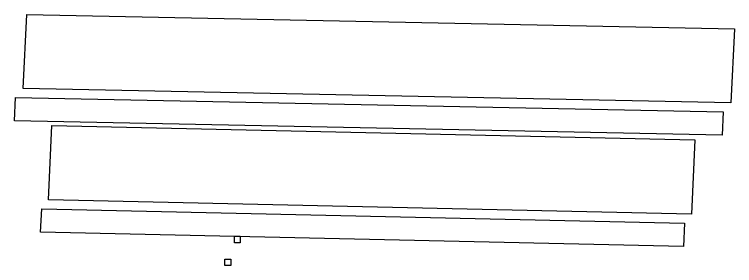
# Model space of a CAD drawing. Header units: centimetres. Extents: x -10.8 to 40.1, y -10.7 to 12.
# Drawn here: x 29.184 to 33.347, y -7.756 to -6.304 of the extents above; entities that cross this region are included whole.
import ezdxf

# ---------------------------------------------------------------- set-up
doc = ezdxf.new("R2010")
doc.units = ezdxf.units.CM
doc.header["$MEASUREMENT"] = 0
doc.header["$XCLIPFRAME"] = 0
doc.layers.add('Layer 1', color=7, linetype='Continuous')
picture_1 = doc.add_image_def('image1.jpg', size_in_pixel=(177, 195))
picture_2 = doc.add_image_def('image2.jpg', size_in_pixel=(177, 195))

msp = doc.modelspace()

# ---------------------------------------------------------------- linework, layer by layer
at = {"layer": 'Layer 1', "color": 254, "lineweight": 25}
for points in [[(29.23531, -6.73269), (29.23531, -6.73269), (33.32568, -6.81559), (33.32568, -6.81559), (33.32568, -6.81559), (33.32568, -6.81559), (33.34677, -6.38699), (33.34677, -6.38699), (33.34677, -6.38699), (33.34677, -6.38699), (29.2564, -6.30409), (29.2564, -6.30409), (29.2564, -6.30409), (29.2564, -6.30409), (29.23531, -6.73269), (29.23531, -6.73269)], [(29.38231, -7.37586), (29.38231, -7.37586), (33.09792, -7.45876), (33.09792, -7.45876), (33.09792, -7.45876), (33.09792, -7.45876), (33.11708, -7.03016), (33.11708, -7.03016), (33.11708, -7.03016), (33.11708, -7.03016), (29.40147, -6.94726), (29.40147, -6.94726), (29.40147, -6.94726), (29.40147, -6.94726), (29.38231, -7.37586), (29.38231, -7.37586)]]:
    msp.add_open_spline(points, degree=3, knots=[0, 0, 0, 0, 0.2, 0.2, 0.2, 0.2, 0.4, 0.4, 0.4, 0.4, 0.6, 0.6, 0.6, 0.6, 1, 1, 1, 1], dxfattribs=at)
at = {"layer": 'Layer 1', "color": 253, "lineweight": 25}
for points in [[(29.18432, -6.91933), (29.18432, -6.91933), (33.27469, -7.00223), (33.27469, -7.00223), (33.27469, -7.00223), (33.27469, -7.00223), (33.28128, -6.86829), (33.28128, -6.86829), (33.28128, -6.86829), (33.28128, -6.86829), (29.19091, -6.78539), (29.19091, -6.78539), (29.19091, -6.78539), (29.19091, -6.78539), (29.18432, -6.91933), (29.18432, -6.91933)], [(29.33607, -7.56252), (29.33607, -7.56252), (33.05168, -7.64542), (33.05168, -7.64542), (33.05168, -7.64542), (33.05168, -7.64542), (33.05766, -7.51149), (33.05766, -7.51149), (33.05766, -7.51149), (33.05766, -7.51149), (29.34206, -7.42858), (29.34206, -7.42858), (29.34206, -7.42858), (29.34206, -7.42858), (29.33607, -7.56252), (29.33607, -7.56252)]]:
    msp.add_open_spline(points, degree=3, knots=[0, 0, 0, 0, 0.2, 0.2, 0.2, 0.2, 0.4, 0.4, 0.4, 0.4, 0.6, 0.6, 0.6, 0.6, 1, 1, 1, 1], dxfattribs=at)

# ---------------------------------------------------------------- pictures from other files: only their frames are drawn
at = {"layer": 'Layer 1', "color": 253}
image = msp.add_image(picture_2, insert=(30.03142, -10.4328), size_in_units=(2.45833, 2.70833), dxfattribs=at)
image.set_boundary_path([(30.0314, -10.4328), (32.4961, -7.7218)])
image.dxf.flags = 3
image = msp.add_image(picture_1, insert=(29.97781, -10.56678), size_in_units=(2.45833, 2.70833), dxfattribs=at)
image.set_boundary_path([(29.9778, -10.5668), (32.4425, -7.8558)])
image.dxf.flags = 3

doc.saveas('drawing.dxf')
